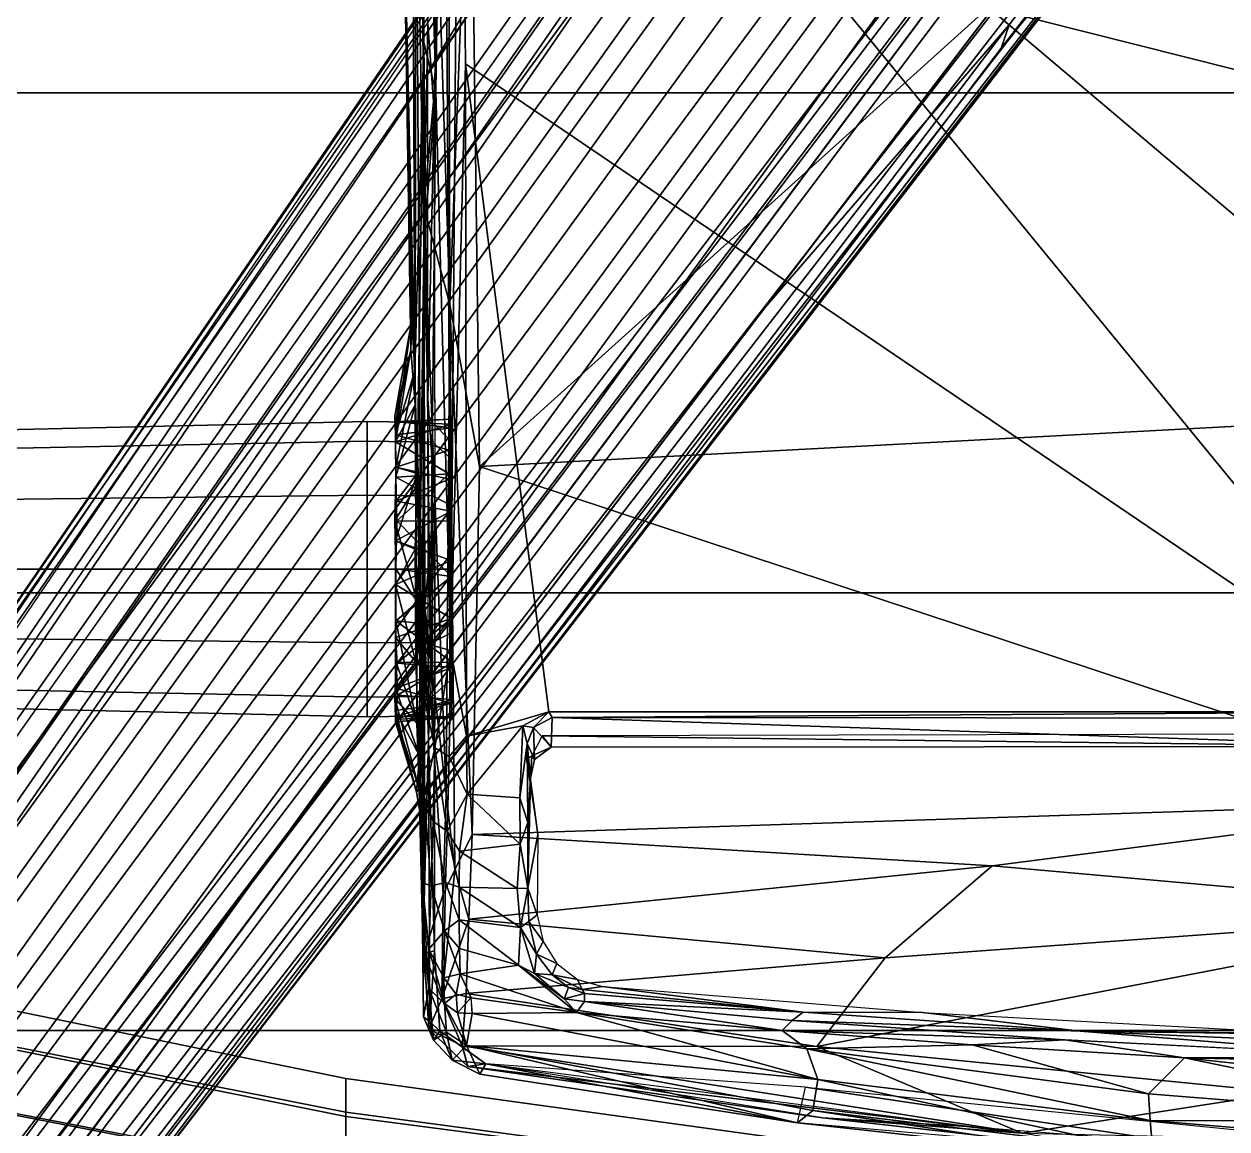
# Model space of a CAD drawing. Extents: x -14.5 to 14.5, y -12.2 to 16.5.
# Drawn here: x -5.251 to -1.763, y -7.666 to -4.463 of the extents above; entities that cross this region are included whole.
import ezdxf

# ---------------------------------------------------------------- set-up
doc = ezdxf.new("R2010")
doc.units = 0
doc.header["$MEASUREMENT"] = 0
for name, color, linetype in [('BASE', 253, 'Continuous'), ('FABRIC', 80, 'Continuous'), ('SEAT-CHASSIS', 253, 'Continuous'), ('SEAT-FRAME', 253, 'Continuous')]:
    doc.layers.add(name, color=color, linetype=linetype)

msp = doc.modelspace()

# ---------------------------------------------------------------- linework, layer by layer
at = {"layer": 'BASE'}
for points in [[(-1.0713, -0.9806, 4.4404), (-7.8863, -10.4, 3.356), (-8.0242, -10.3827, 3.4417), (-1.1035, -0.9263, 4.5663)], [(-1.4306, -1.2019, 6.0103), (-1.1035, -0.9263, 4.5663), (-8.0242, -10.3827, 3.4417), (-6.5103, -8.5689, 4.2331)], [(-1.0713, -0.9806, 4.4404), (-1.004, -1.0816, 4.3723), (-7.7665, -10.4674, 3.3008), (-7.8863, -10.4, 3.356)], [(-0.8612, -1.1854, 4.3723), (-7.6639, -10.5484, 3.2861), (-7.7665, -10.4674, 3.3008), (-1.004, -1.0816, 4.3723)], [(-0.7184, -1.2891, 4.3723), (-7.5551, -10.621, 3.3008), (-7.6639, -10.5484, 3.2861), (-0.8612, -1.1854, 4.3723)], [(-1.4306, -1.2019, 6.0103), (-6.5103, -8.5689, 4.2331), (-6.554, -8.5666, 4.4356), (-1.5016, -1.2777, 6.2321)], [(-1.8033, -1.2577, 6.9168), (-8.3773, -10.9296, 4.4664), (-8.5862, -11.3984, 4.3934), (-1.6116, -1.3749, 7.0339)], [(-1.8033, -1.2577, 6.9168), (-1.9215, -1.3628, 6.8442), (-7.3527, -9.343, 4.8039), (-8.3773, -10.9296, 4.4664)], [(-0.7184, -1.2891, 4.3723), (-0.6016, -1.3219, 4.4404), (-7.454, -10.7141, 3.356), (-7.5551, -10.621, 3.3008)], [(-1.5461, -1.2589, 6.3732), (-6.606, -8.5492, 4.5612), (-6.6624, -8.4919, 4.6754), (-1.5734, -1.2976, 6.5155)], [(-1.5461, -1.2589, 6.3732), (-1.5016, -1.2777, 6.2321), (-6.554, -8.5666, 4.4356), (-6.606, -8.5492, 4.5612)], [(-0.54, -1.3357, 4.5663), (-7.395, -10.8399, 3.4417), (-7.454, -10.7141, 3.356), (-0.6016, -1.3219, 4.4404)], [(-6.4054, -7.7944, 5.0656), (-6.8478, -8.4865, 4.9419), (-1.9777, -1.3274, 6.7435), (-1.979, -1.3216, 6.6973)], [(-6.4054, -7.7944, 5.0656), (-1.979, -1.3216, 6.6973), (-2.6809, -2.3603, 6.4086), (-6.4739, -7.8936, 4.9632)], [(-1.8374, -1.3637, 6.5461), (-1.6435, -1.3096, 6.5345), (-5.9337, -7.4215, 4.9948), (-6.3095, -7.8221, 4.902)], [(-1.5734, -1.2976, 6.5155), (-5.8431, -7.3336, 4.9717), (-5.9337, -7.4215, 4.9948), (-1.6435, -1.3096, 6.5345)], [(-0.54, -1.3357, 4.5663), (-0.701, -1.732, 6.0103), (-6.1377, -8.8396, 4.2331), (-7.395, -10.8399, 3.4417)], [(-1.9649, -1.3424, 6.7906), (-6.9467, -8.6767, 4.925), (-7.3527, -9.343, 4.8039), (-1.9215, -1.3628, 6.8442)], [(-6.8478, -8.4865, 4.9419), (-1.9777, -1.3274, 6.7435), (-1.9649, -1.3424, 6.7906), (-6.9467, -8.6767, 4.925)], [(-1.8374, -1.3637, 6.5461), (-4.0734, -4.5929, 5.7241), (-3.5065, -3.6573, 5.9794), (-1.908, -1.3517, 6.5663)], [(-1.4545, -1.5802, 7.085), (-1.6116, -1.3749, 7.0339), (-8.5862, -11.3984, 4.3934), (-8.4755, -11.433, 4.4344)], [(-1.371, -1.6782, 7.0973), (-1.4545, -1.5802, 7.085), (-8.4755, -11.433, 4.4344), (-8.3759, -11.5274, 4.4405)], [(-8.3749, -11.5281, 4.4405), (-1.1724, -1.8225, 7.0973), (-1.371, -1.6782, 7.0973), (-8.3759, -11.5274, 4.4405)], [(-0.7511, -1.8229, 6.2321), (-6.122, -8.8804, 4.4356), (-6.1377, -8.8396, 4.2331), (-0.701, -1.732, 6.0103)], [(-8.3749, -11.5281, 4.4405), (-8.2543, -11.5937, 4.4344), (-1.0534, -1.8716, 7.085), (-1.1724, -1.8225, 7.0973)], [(-0.7511, -1.8229, 6.2321), (-0.7195, -1.8594, 6.3732), (-6.0894, -8.9245, 4.5612), (-6.122, -8.8804, 4.4356)], [(-8.2543, -11.5937, 4.4344), (-8.1873, -11.6883, 4.3934), (-0.8096, -1.9576, 7.0339), (-1.0534, -1.8716, 7.085)], [(-0.7479, -1.8974, 6.5155), (-6.0175, -8.9605, 4.6754), (-6.0894, -8.9245, 4.5612), (-0.7195, -1.8594, 6.3732)], [(-0.7376, -1.9678, 6.5345), (-5.2247, -7.9367, 4.9948), (-5.1691, -7.8233, 4.9717), (-0.7479, -1.8974, 6.5155)], [(-0.8096, -1.9576, 7.0339), (-8.1873, -11.6883, 4.3934), (-7.8059, -11.3448, 4.4664), (-0.6389, -2.1037, 6.9168)], [(-0.7376, -1.9678, 6.5345), (-0.7292, -2.1689, 6.5461), (-5.4895, -8.4178, 4.902), (-5.2247, -7.9367, 4.9948)], [(-7.8059, -11.3448, 4.4664), (-6.6136, -9.88, 4.8039), (-0.7023, -2.2485, 6.8442), (-0.6389, -2.1037, 6.9168)], [(-0.696, -2.2323, 6.5663), (-2.3947, -4.4651, 5.9794), (-3.1094, -5.2933, 5.7241), (-0.7292, -2.1689, 6.5461)], [(-2.4173, -4.533, 5.9865), (-2.3947, -4.4651, 5.9794), (-0.696, -2.2323, 6.5663), (-0.6554, -2.2651, 6.6204)], [(-0.7023, -2.2485, 6.8442), (-6.6136, -9.88, 4.8039), (-6.1054, -9.288, 4.925), (-0.6695, -2.2835, 6.7906)], [(-0.6415, -2.2657, 6.6449), (-2.0726, -4.1118, 6.1354), (-2.4173, -4.533, 5.9865), (-0.6554, -2.2651, 6.6204)], [(-0.6513, -2.2911, 6.7435), (-0.6695, -2.2835, 6.7906), (-6.1054, -9.288, 4.925), (-5.9551, -9.1351, 4.9419)], [(-0.6454, -2.2905, 6.6973), (-0.6513, -2.2911, 6.7435), (-5.9551, -9.1351, 4.9419), (-5.4335, -8.5005, 5.0656)], [(-5.5067, -8.5963, 4.9632), (-1.4164, -3.2791, 6.4086), (-0.6454, -2.2905, 6.6973), (-5.4335, -8.5005, 5.0656)], [(-3.5641, -3.6998, 5.9865), (-6.4739, -7.8936, 4.9632), (-2.6809, -2.3603, 6.4086), (-3.2701, -3.2418, 6.1354)], [(-2.0726, -4.1118, 6.1354), (-1.4164, -3.2791, 6.4086), (-5.5067, -8.5963, 4.9632), (-2.4173, -4.533, 5.9865)], [(-3.5065, -3.6573, 5.9794), (-6.4641, -7.9146, 4.9223), (-6.4739, -7.8936, 4.9632), (-3.5641, -3.6998, 5.9865)], [(-4.0734, -4.5929, 5.7241), (-6.3095, -7.8221, 4.902), (-6.4641, -7.9146, 4.9223), (-3.5065, -3.6573, 5.9794)], [(-2.3947, -4.4651, 5.9794), (-5.5297, -8.5934, 4.9223), (-5.4895, -8.4178, 4.902), (-3.1094, -5.2933, 5.7241)], [(-2.4173, -4.533, 5.9865), (-5.5067, -8.5963, 4.9632), (-5.5297, -8.5934, 4.9223), (-2.3947, -4.4651, 5.9794)]]:
    msp.add_3dface(points, dxfattribs=at)
at = {"layer": 'FABRIC'}
for points in [[(-9.075, -2.9726, 20.0998), (-8.9536, -4.662, 20.0455), (8.9536, -4.662, 20.0455), (9.075, -2.9726, 20.0998)], [(-8.7938, -6.1124, 19.8711), (8.7938, -6.1124, 19.8711), (8.9536, -4.662, 20.0455), (-8.9536, -4.662, 20.0455)], [(-8.7938, -6.1124, 19.8711), (-8.4298, -7.3808, 19.609), (8.4298, -7.3808, 19.609), (8.7938, -6.1124, 19.8711)], [(8.1447, -8.0319, 19.4433), (8.4298, -7.3808, 19.609), (-8.4298, -7.3808, 19.609), (-8.1447, -8.0319, 19.4433)]]:
    msp.add_3dface(points, dxfattribs=at)
at = {"layer": 'SEAT-CHASSIS'}
for points in [[(-3.9873, -3.057, 12.0567), (-0.7947, -2.5125, 12.055), (-1.1994, -6.4567, 12.0602)], [(-4.1275, -3.0118, 12.5201), (-4.1143, -2.8694, 12.1479), (-4.0918, -4.5154, 12.1448)], [(-4.103, -2.9644, 12.1219), (-4.0918, -4.5154, 12.1448), (-4.1143, -2.8694, 12.1479)], [(-4.0918, -4.5154, 12.1448), (-4.103, -2.9644, 12.1219), (-4.0573, -4.6589, 12.0915)], [(-4.103, -2.9644, 12.1219), (-4.076, -3.0181, 12.0901), (-4.0573, -4.6589, 12.0915)], [(-4.1275, -3.0118, 12.5201), (-4.1182, -5.4681, 12.7084), (-4.1503, -4.0646, 13.2715)], [(-4.0918, -4.5154, 12.1448), (-4.1182, -5.4681, 12.7084), (-4.1275, -3.0118, 12.5201)], [(-4.0617, -4.714, 14.3758), (-4.08, -4.4612, 14.4055), (-4.023, -3.0087, 14.5779)], [(-4.034, -3.0577, 12.0657), (-4.0573, -4.6589, 12.0915), (-4.076, -3.0181, 12.0901)], [(-4.0573, -4.6589, 12.0915), (-4.034, -3.0577, 12.0657), (-4.0138, -6.2789, 12.0663)], [(-4.034, -3.0577, 12.0657), (-3.988, -3.057, 12.0568), (-4.0138, -6.2789, 12.0663)], [(-4.0138, -6.2789, 12.0663), (-3.988, -3.057, 12.0568), (-3.9705, -4.5787, 12.0567)], [(-1.1994, -6.4567, 12.0602), (-3.9705, -4.5787, 12.0567), (-3.9873, -3.057, 12.0567)], [(-4.1165, -5.567, 13.6032), (-4.1149, -3.7727, 13.953), (-4.1503, -4.0646, 13.2715)], [(-4.1149, -3.7727, 13.953), (-4.1165, -5.567, 13.6032), (-4.1011, -5.9092, 13.832)], [(-4.1011, -5.9092, 13.832), (-4.0913, -5.1005, 14.2973), (-4.1149, -3.7727, 13.953)], [(-4.1503, -4.0646, 13.2715), (-4.1182, -5.4681, 12.7084), (-4.1267, -5.3208, 13.1021)], [(-4.1503, -4.0646, 13.2715), (-4.1267, -5.3208, 13.1021), (-4.1273, -5.3419, 13.2762)], [(-4.1503, -4.0646, 13.2715), (-4.1291, -5.4074, 13.3543), (-4.1165, -5.567, 13.6032)], [(-4.1273, -5.3421, 13.2773), (-4.1291, -5.4074, 13.3543), (-4.1503, -4.0646, 13.2715)], [(-4.08, -4.4612, 14.4055), (-4.0913, -5.1005, 14.2973), (-4.0806, -5.5482, 14.2179)], [(-4.0617, -4.714, 14.3758), (-4.0913, -5.1005, 14.2973), (-4.08, -4.4612, 14.4055)], [(-4.0918, -4.5154, 12.1448), (-4.1112, -5.7661, 12.4686), (-4.1182, -5.4681, 12.7084)], [(-4.1112, -5.7661, 12.4686), (-4.0918, -4.5154, 12.1448), (-4.09, -6.4207, 12.1662)], [(-4.0918, -4.5154, 12.1448), (-4.0573, -4.6589, 12.0915), (-4.0731, -6.2626, 12.11)], [(-4.0731, -6.2626, 12.11), (-4.09, -6.4207, 12.1662), (-4.0918, -4.5154, 12.1448)], [(-3.9705, -4.5787, 12.0567), (-3.9684, -6.5271, 12.0572), (-4.0138, -6.2789, 12.0663)], [(-1.1994, -6.4567, 12.0602), (-3.7297, -6.4572, 12.0606), (-3.9705, -4.5787, 12.0567)], [(-3.9705, -4.5787, 12.0567), (-3.7297, -6.4572, 12.0606), (-3.9684, -6.5271, 12.0572)], [(-4.0731, -6.2626, 12.11), (-4.0573, -4.6589, 12.0915), (-4.0138, -6.2789, 12.0663)], [(-4.0806, -5.5482, 14.2179), (-4.0913, -5.1005, 14.2973), (-4.0617, -4.714, 14.3758)], [(-4.0599, -5.8435, 14.1666), (-4.0806, -5.5482, 14.2179), (-4.0617, -4.714, 14.3758)], [(-4.0947, -6.0561, 14.1018), (-4.0913, -5.1005, 14.2973), (-4.1011, -5.9092, 13.832)], [(-4.1267, -5.3208, 13.1021), (-4.1754, -5.6002, 13.0847), (-4.1291, -5.4074, 13.3543)], [(-4.1267, -5.3208, 13.1021), (-4.1738, -5.6544, 12.8869), (-4.1754, -5.6002, 13.0847)], [(-4.1738, -5.6544, 12.8869), (-4.1267, -5.3208, 13.1021), (-4.1182, -5.4681, 12.7084)], [(-4.1273, -5.3421, 13.2773), (-4.1267, -5.3208, 13.1021), (-4.1291, -5.4074, 13.3543)], [(-4.1754, -5.6002, 13.0847), (-4.1743, -5.6171, 13.2142), (-4.1291, -5.4074, 13.3543)], [(-4.1743, -5.6171, 13.2142), (-4.1737, -5.6739, 13.3442), (-4.1291, -5.4074, 13.3543)], [(-4.1165, -5.567, 13.6032), (-4.1291, -5.4074, 13.3543), (-4.1737, -5.6739, 13.3442)], [(-4.1738, -5.6544, 12.8869), (-4.1182, -5.4681, 12.7084), (-4.1727, -5.7474, 12.7749)], [(-4.1182, -5.4681, 12.7084), (-4.1112, -5.7661, 12.4686), (-4.1727, -5.7474, 12.7749)], [(-4.1728, -5.7767, 13.4533), (-4.1165, -5.567, 13.6032), (-4.1737, -5.6739, 13.3442)], [(-4.1728, -5.7767, 13.4533), (-4.1158, -5.8079, 13.7172), (-4.1165, -5.567, 13.6032)], [(-4.1165, -5.567, 13.6032), (-4.1158, -5.8079, 13.7172), (-4.1011, -5.9092, 13.832)], [(-4.0783, -6.5358, 14.0071), (-4.0806, -5.5482, 14.2179), (-4.0599, -5.8435, 14.1666)], [(-4.1738, -5.6544, 12.8869), (-4.1695, -5.6156, 13.0057), (-4.1754, -5.6002, 13.0847)], [(-4.0123, -5.6228, 13.2135), (-4.1743, -5.6171, 13.2142), (-4.0128, -5.6082, 13.1019)], [(-4.0113, -5.6337, 12.9626), (-4.1695, -5.6156, 13.0057), (-4.1738, -5.6544, 12.8869)], [(-4.0113, -5.6337, 12.9626), (-4.0128, -5.6082, 13.1019), (-4.1695, -5.6156, 13.0057)], [(-4.1737, -5.6739, 13.3442), (-4.1743, -5.6171, 13.2142), (-4.0123, -5.6228, 13.2135)], [(-4.1738, -5.6544, 12.8869), (-4.0183, -5.6985, 12.8369), (-4.0113, -5.6337, 12.9626)], [(-4.1738, -5.6544, 12.8869), (-4.1727, -5.7474, 12.7749), (-4.0183, -5.6985, 12.8369)], [(-4.0183, -5.7672, 13.4377), (-4.1728, -5.7767, 13.4533), (-4.1737, -5.6739, 13.3442)], [(-4.1727, -5.7474, 12.7749), (-4.0183, -5.7826, 12.7541), (-4.0183, -5.6985, 12.8369)], [(-4.1727, -5.7474, 12.7749), (-4.1718, -5.8465, 12.7066), (-4.0183, -5.7826, 12.7541)], [(-4.1718, -5.8465, 12.7066), (-4.1727, -5.7474, 12.7749), (-4.1112, -5.7661, 12.4686)], [(-4.1728, -5.7767, 13.4533), (-4.1755, -5.9021, 13.5292), (-4.1158, -5.8079, 13.7172)], [(-4.1112, -5.7661, 12.4686), (-4.1743, -5.9614, 12.6683), (-4.1718, -5.8465, 12.7066)], [(-4.1165, -5.9851, 12.4553), (-4.1743, -5.9614, 12.6683), (-4.1112, -5.7661, 12.4686)], [(-4.1703, -5.9033, 13.5211), (-4.1728, -5.7767, 13.4533), (-4.0183, -5.7672, 13.4377)], [(-4.0128, -5.8754, 12.7015), (-4.0183, -5.7826, 12.7541), (-4.1718, -5.8465, 12.7066)], [(-4.1703, -5.9033, 13.5211), (-4.0183, -5.7672, 13.4377), (-4.0121, -5.9041, 13.5153)], [(-4.102, -6.2339, 12.3856), (-4.1165, -5.9851, 12.4553), (-4.1112, -5.7661, 12.4686)], [(-4.09, -6.4207, 12.1662), (-4.102, -6.2339, 12.3856), (-4.1112, -5.7661, 12.4686)], [(-4.1158, -5.8079, 13.7172), (-4.1755, -5.9021, 13.5292), (-4.1114, -6.1383, 13.7546)], [(-4.1158, -5.8079, 13.7172), (-4.1114, -6.1383, 13.7546), (-4.1011, -5.9092, 13.832)], [(-4.1743, -5.9614, 12.6683), (-4.0128, -5.8754, 12.7015), (-4.1718, -5.8465, 12.7066)], [(-4.0605, -7.1501, 13.8607), (-4.0599, -5.8435, 14.1666), (-4.0783, -6.5358, 14.0071)], [(-4.0123, -6.0178, 12.6705), (-4.0128, -5.8754, 12.7015), (-4.1743, -5.9614, 12.6683)], [(-4.1114, -6.1383, 13.7546), (-4.1755, -5.9021, 13.5292), (-4.1733, -6.0423, 13.5442)], [(-4.1703, -5.9033, 13.5211), (-4.0113, -6.0646, 13.5359), (-4.1733, -6.0423, 13.5442)], [(-4.1703, -5.9033, 13.5211), (-4.0121, -5.9041, 13.5153), (-4.0113, -6.0646, 13.5359)], [(-4.1011, -5.9092, 13.832), (-4.1114, -6.1383, 13.7546), (-4.098, -6.4407, 13.7359)], [(-4.098, -6.4407, 13.7359), (-4.0947, -6.0561, 14.1018), (-4.1011, -5.9092, 13.832)], [(-4.0123, -6.0178, 12.6705), (-4.1743, -5.9614, 12.6683), (-4.1738, -6.088, 12.6612)], [(-4.1165, -5.9851, 12.4553), (-4.1738, -6.088, 12.6612), (-4.1743, -5.9614, 12.6683)], [(-4.1165, -5.9851, 12.4553), (-4.1145, -6.3121, 12.4985), (-4.1738, -6.088, 12.6612)], [(-4.1165, -5.9851, 12.4553), (-4.102, -6.2339, 12.3856), (-4.1145, -6.3121, 12.4985)], [(-4.0112, -6.1867, 12.6943), (-4.0123, -6.0178, 12.6705), (-4.1738, -6.088, 12.6612)], [(-4.1725, -6.1931, 13.5184), (-4.1733, -6.0423, 13.5442), (-4.0113, -6.0646, 13.5359)], [(-4.1725, -6.1931, 13.5184), (-4.1114, -6.1383, 13.7546), (-4.1733, -6.0423, 13.5442)], [(-4.0113, -6.0646, 13.5359), (-4.0121, -6.2099, 13.5052), (-4.1725, -6.1931, 13.5184)], [(-4.0947, -6.0561, 14.1018), (-4.098, -6.4407, 13.7359), (-4.0945, -7.1528, 13.8268)], [(-4.0783, -6.5358, 14.0071), (-4.0947, -6.0561, 14.1018), (-4.0945, -7.1528, 13.8268)], [(-4.0112, -6.1867, 12.6943), (-4.1738, -6.088, 12.6612), (-4.1741, -6.2419, 12.7044)], [(-4.1741, -6.2419, 12.7044), (-4.1738, -6.088, 12.6612), (-4.1145, -6.3121, 12.4985)], [(-4.1119, -6.49, 13.586), (-4.1114, -6.1383, 13.7546), (-4.1725, -6.1931, 13.5184)], [(-4.1119, -6.49, 13.586), (-4.098, -6.4407, 13.7359), (-4.1114, -6.1383, 13.7546)], [(-4.0112, -6.1867, 12.6943), (-4.1741, -6.2419, 12.7044), (-4.1688, -6.3155, 12.7556)], [(-4.172, -6.3134, 13.4516), (-4.1725, -6.1931, 13.5184), (-4.0088, -6.3136, 13.4407)], [(-4.172, -6.3134, 13.4516), (-4.1119, -6.49, 13.586), (-4.1725, -6.1931, 13.5184)], [(-4.0121, -6.2099, 13.5052), (-4.0088, -6.3136, 13.4407), (-4.1725, -6.1931, 13.5184)], [(-4.0089, -6.3282, 12.7775), (-4.0112, -6.1867, 12.6943), (-4.1688, -6.3155, 12.7556)], [(-4.1145, -6.3121, 12.4985), (-4.1738, -6.3883, 12.822), (-4.1741, -6.2419, 12.7044)], [(-4.1741, -6.2419, 12.7044), (-4.1738, -6.3883, 12.822), (-4.1688, -6.3155, 12.7556)], [(-4.102, -6.2339, 12.3856), (-4.1044, -6.5842, 12.6666), (-4.1145, -6.3121, 12.4985)], [(-4.1044, -6.5842, 12.6666), (-4.102, -6.2339, 12.3856), (-4.091, -6.7012, 12.3155)], [(-4.09, -6.4207, 12.1662), (-4.091, -6.7012, 12.3155), (-4.102, -6.2339, 12.3856)], [(-4.09, -6.4207, 12.1662), (-4.0731, -6.2626, 12.11), (-4.0603, -6.5616, 12.1156)], [(-4.0138, -6.2789, 12.0663), (-4.0603, -6.5616, 12.1156), (-4.0731, -6.2626, 12.11)], [(-4.0138, -6.2789, 12.0663), (-4.0186, -6.5864, 12.0744), (-4.0603, -6.5616, 12.1156)], [(-4.0186, -6.5864, 12.0744), (-4.0138, -6.2789, 12.0663), (-3.9684, -6.5271, 12.0572)], [(-4.1119, -6.49, 13.586), (-4.172, -6.3134, 13.4516), (-4.1755, -6.417, 13.3496)], [(-4.1738, -6.3883, 12.822), (-4.1145, -6.3121, 12.4985), (-4.1044, -6.5842, 12.6666)], [(-4.0088, -6.3136, 13.4407), (-4.1685, -6.409, 13.3489), (-4.172, -6.3134, 13.4516)], [(-4.0088, -6.3136, 13.4407), (-4.0108, -6.4215, 13.3141), (-4.1685, -6.409, 13.3489)], [(-4.1738, -6.3883, 12.822), (-4.0089, -6.3282, 12.7775), (-4.1688, -6.3155, 12.7556)], [(-4.0122, -6.4316, 12.9104), (-4.0089, -6.3282, 12.7775), (-4.1738, -6.3883, 12.822)], [(-4.1049, -6.6801, 13.3438), (-4.1755, -6.417, 13.3496), (-4.1736, -6.4719, 13.2123)], [(-4.1049, -6.6801, 13.3438), (-4.1119, -6.49, 13.586), (-4.1755, -6.417, 13.3496)], [(-4.0122, -6.4316, 12.9104), (-4.1738, -6.3883, 12.822), (-4.1736, -6.4528, 12.9347)], [(-4.1044, -6.5842, 12.6666), (-4.1736, -6.4528, 12.9347), (-4.1738, -6.3883, 12.822)], [(-4.0108, -6.4215, 13.3141), (-4.1736, -6.4719, 13.2123), (-4.1685, -6.409, 13.3489)], [(-4.0086, -6.4736, 13.0594), (-4.0122, -6.4316, 12.9104), (-4.1737, -6.4785, 13.0205)], [(-4.1737, -6.4785, 13.0205), (-4.0122, -6.4316, 12.9104), (-4.1736, -6.4528, 12.9347)], [(-4.1133, -6.6895, 13.0102), (-4.1737, -6.4785, 13.0205), (-4.1736, -6.4528, 12.9347)], [(-4.0122, -6.4705, 13.1875), (-4.1736, -6.4719, 13.2123), (-4.0108, -6.4215, 13.3141)], [(-4.1044, -6.5842, 12.6666), (-4.1133, -6.6895, 13.0102), (-4.1736, -6.4528, 12.9347)], [(-4.1119, -6.49, 13.586), (-4.1049, -6.6801, 13.3438), (-4.098, -6.4407, 13.7359)], [(-4.1049, -6.6801, 13.3438), (-4.0952, -7.0874, 13.3157), (-4.098, -6.4407, 13.7359)], [(-4.0945, -7.1528, 13.8268), (-4.098, -6.4407, 13.7359), (-4.0952, -7.0874, 13.3157)], [(-4.0603, -6.5616, 12.1156), (-4.091, -6.7012, 12.3155), (-4.09, -6.4207, 12.1662)], [(-4.0086, -6.4736, 13.0594), (-4.1737, -6.4785, 13.0205), (-4.1736, -6.4855, 13.1044)], [(-4.1133, -6.6895, 13.0102), (-4.1736, -6.4855, 13.1044), (-4.1737, -6.4785, 13.0205)], [(-4.0122, -6.4705, 13.1875), (-4.0086, -6.4736, 13.0594), (-4.1736, -6.4855, 13.1044)], [(-4.1736, -6.4855, 13.1044), (-4.1736, -6.4719, 13.2123), (-4.0122, -6.4705, 13.1875)], [(-4.1736, -6.4719, 13.2123), (-4.1133, -6.6895, 13.0102), (-4.1049, -6.6801, 13.3438)], [(-4.1736, -6.4719, 13.2123), (-4.1736, -6.4855, 13.1044), (-4.1133, -6.6895, 13.0102)], [(-3.7297, -6.4572, 12.0606), (-3.805, -6.4978, 12.0563), (-3.9684, -6.5271, 12.0572)], [(-3.7297, -6.4572, 12.0606), (-3.7734, -6.502, 12.0743), (-3.805, -6.4978, 12.0563)], [(-3.7297, -6.4572, 12.0606), (-3.7194, -6.473, 12.083), (-3.7734, -6.502, 12.0743)], [(-3.7194, -6.473, 12.083), (-3.7224, -6.5593, 12.4862), (-3.7734, -6.502, 12.0743)], [(-3.7297, -6.4572, 12.0606), (-1.1994, -6.4567, 12.0602), (-3.7194, -6.473, 12.083)], [(-3.7194, -6.473, 12.083), (-1.2123, -6.5578, 12.4877), (-3.7224, -6.5593, 12.4862)], [(-1.1994, -6.4567, 12.0602), (-1.2062, -6.4753, 12.0824), (-3.7194, -6.473, 12.083)], [(-1.2123, -6.5578, 12.4877), (-3.7194, -6.473, 12.083), (-1.2062, -6.4753, 12.0824)], [(-3.9659, -6.6952, 12.0716), (-3.9684, -6.5271, 12.0572), (-3.805, -6.4978, 12.0563)], [(-3.805, -6.4978, 12.0563), (-3.8133, -6.7067, 12.0736), (-3.9659, -6.6952, 12.0716)], [(-3.7916, -6.5487, 12.0787), (-3.8133, -6.7067, 12.0736), (-3.805, -6.4978, 12.0563)], [(-3.7916, -6.5487, 12.0787), (-3.805, -6.4978, 12.0563), (-3.7734, -6.502, 12.0743)], [(-3.7705, -6.5955, 12.4814), (-3.7916, -6.5487, 12.0787), (-3.7734, -6.502, 12.0743)], [(-3.7734, -6.502, 12.0743), (-3.7224, -6.5593, 12.4862), (-3.7705, -6.5955, 12.4814)], [(-1.2123, -6.5578, 12.4877), (-1.1718, -6.5204, 12.4966), (-3.7483, -6.5263, 12.4936)], [(-4.0746, -7.3552, 13.7946), (-4.0783, -6.5358, 14.0071), (-4.0945, -7.1528, 13.8268)], [(-4.0746, -7.3552, 13.7946), (-4.0605, -7.1501, 13.8607), (-4.0783, -6.5358, 14.0071)], [(-3.9659, -6.6952, 12.0716), (-4.0186, -6.5864, 12.0744), (-3.9684, -6.5271, 12.0572)], [(-3.7916, -6.5487, 12.0787), (-3.7903, -6.7775, 12.1146), (-3.8133, -6.7067, 12.0736)], [(-3.7903, -6.7775, 12.1146), (-3.7916, -6.5487, 12.0787), (-3.7826, -6.6495, 12.5004)], [(-3.7705, -6.5955, 12.4814), (-3.7826, -6.6495, 12.5004), (-3.7916, -6.5487, 12.0787)], [(-3.7789, -6.5848, 12.5046), (-3.7224, -6.5593, 12.4862), (-3.7483, -6.5263, 12.4936)], [(-3.7224, -6.5593, 12.4862), (-1.2123, -6.5578, 12.4877), (-3.7483, -6.5263, 12.4936)], [(-4.1044, -6.5842, 12.6666), (-4.0986, -6.7748, 12.9856), (-4.1133, -6.6895, 13.0102)], [(-4.0958, -6.9528, 12.648), (-4.0986, -6.7748, 12.9856), (-4.1044, -6.5842, 12.6666)], [(-4.0958, -6.9528, 12.648), (-4.1044, -6.5842, 12.6666), (-4.091, -6.7012, 12.3155)], [(-4.0645, -6.775, 12.1859), (-4.091, -6.7012, 12.3155), (-4.0603, -6.5616, 12.1156)], [(-4.0645, -6.775, 12.1859), (-4.0603, -6.5616, 12.1156), (-4.024, -6.8027, 12.1285)], [(-4.0603, -6.5616, 12.1156), (-4.0186, -6.5864, 12.0744), (-4.024, -6.8027, 12.1285)], [(-3.9659, -6.6952, 12.0716), (-4.024, -6.8027, 12.1285), (-4.0186, -6.5864, 12.0744)], [(-3.7886, -6.6107, 12.5563), (-3.7955, -6.586, 12.5335), (-3.7612, -6.8129, 13.6289)], [(-3.788, -6.5924, 12.527), (-3.7955, -6.586, 12.5335), (-3.7886, -6.6107, 12.5563)], [(-3.788, -6.5924, 12.527), (-3.7886, -6.6107, 12.5563), (-3.782, -6.6539, 12.531)], [(-3.7789, -6.5848, 12.5046), (-3.788, -6.5924, 12.527), (-3.7826, -6.6495, 12.5004)], [(-3.782, -6.6539, 12.531), (-3.7826, -6.6495, 12.5004), (-3.788, -6.5924, 12.527)], [(-3.7705, -6.5955, 12.4814), (-3.7789, -6.5848, 12.5046), (-3.7826, -6.6495, 12.5004)], [(-3.7789, -6.5848, 12.5046), (-3.7705, -6.5955, 12.4814), (-3.7224, -6.5593, 12.4862)], [(-3.7612, -6.8129, 13.6289), (-3.782, -6.6539, 12.5315), (-3.7886, -6.6107, 12.5563)], [(-3.7826, -6.6495, 12.5004), (-3.782, -6.6539, 12.5315), (-3.7903, -6.7775, 12.1146)], [(-3.7898, -6.968, 12.1921), (-3.7903, -6.7775, 12.1146), (-3.782, -6.6539, 12.5315)], [(-3.7612, -6.8129, 13.6289), (-3.7898, -6.968, 12.1921), (-3.782, -6.6539, 12.5315)], [(-4.1049, -6.6801, 13.3438), (-4.1133, -6.6895, 13.0102), (-4.0986, -6.7748, 12.9856)], [(-4.1049, -6.6801, 13.3438), (-4.0986, -6.7748, 12.9856), (-4.0952, -7.0874, 13.3157)], [(-3.9884, -6.861, 12.1308), (-4.024, -6.8027, 12.1285), (-3.9659, -6.6952, 12.0716)], [(-3.9659, -6.6952, 12.0716), (-3.8124, -6.8404, 12.11), (-3.9884, -6.861, 12.1308)], [(-3.8124, -6.8404, 12.11), (-3.9659, -6.6952, 12.0716), (-3.8133, -6.7067, 12.0736)], [(-4.091, -6.7012, 12.3155), (-4.0703, -6.9612, 12.3131), (-4.0958, -6.9528, 12.648)], [(-4.0703, -6.9612, 12.3131), (-4.091, -6.7012, 12.3155), (-4.0645, -6.775, 12.1859)], [(-3.7903, -6.7775, 12.1146), (-3.8124, -6.8404, 12.11), (-3.8133, -6.7067, 12.0736)], [(-4.0952, -7.0874, 13.3157), (-4.0986, -6.7748, 12.9856), (-4.0958, -6.9528, 12.648)], [(-4.0293, -6.9514, 12.212), (-4.0703, -6.9612, 12.3131), (-4.0645, -6.775, 12.1859)], [(-4.0645, -6.775, 12.1859), (-4.024, -6.8027, 12.1285), (-4.0293, -6.9514, 12.212)], [(-3.7903, -6.7775, 12.1146), (-3.7898, -6.968, 12.1921), (-3.8124, -6.8404, 12.11)], [(-4.0293, -6.9514, 12.212), (-4.024, -6.8027, 12.1285), (-3.9895, -6.9654, 12.1865)], [(-3.9884, -6.861, 12.1308), (-3.9895, -6.9654, 12.1865), (-4.024, -6.8027, 12.1285)], [(-3.7626, -7.0455, 13.5621), (-3.7898, -6.968, 12.1921), (-3.7612, -6.8129, 13.6289)], [(-3.9895, -6.9654, 12.1865), (-3.9884, -6.861, 12.1308), (-3.8211, -6.9689, 12.1675)], [(-3.9884, -6.861, 12.1308), (-3.8124, -6.8404, 12.11), (-3.8211, -6.9689, 12.1675)], [(-3.8211, -6.9689, 12.1675), (-3.8124, -6.8404, 12.11), (-3.7898, -6.968, 12.1921)], [(-4.0777, -7.2595, 12.9403), (-4.0952, -7.0874, 13.3157), (-4.0958, -6.9528, 12.648)], [(-4.0958, -6.9528, 12.648), (-4.0703, -6.9612, 12.3131), (-4.0768, -7.145, 12.547)], [(-4.0777, -7.2595, 12.9403), (-4.0958, -6.9528, 12.648), (-4.0768, -7.145, 12.547)], [(-4.0703, -6.9612, 12.3131), (-4.0317, -7.0919, 12.3269), (-4.0768, -7.145, 12.547)], [(-4.0703, -6.9612, 12.3131), (-4.0293, -6.9514, 12.212), (-4.0317, -7.0919, 12.3269)], [(-3.9893, -7.0597, 12.2546), (-4.0317, -7.0919, 12.3269), (-4.0293, -6.9514, 12.212)], [(-3.9895, -6.9654, 12.1865), (-3.9893, -7.0597, 12.2546), (-4.0293, -6.9514, 12.212)], [(-3.9895, -6.9654, 12.1865), (-3.8114, -7.0823, 12.246), (-3.9893, -7.0597, 12.2546)], [(-3.8114, -7.0823, 12.246), (-3.9895, -6.9654, 12.1865), (-3.8211, -6.9689, 12.1675)], [(-3.7898, -6.968, 12.1921), (-3.8114, -7.0823, 12.246), (-3.8211, -6.9689, 12.1675)], [(-3.787, -7.0648, 12.2683), (-3.8114, -7.0823, 12.246), (-3.7898, -6.968, 12.1921)], [(-3.7898, -6.968, 12.1921), (-3.7626, -7.0455, 13.5621), (-3.787, -7.0648, 12.2683)], [(-3.7626, -7.0455, 13.5621), (-3.7458, -7.1223, 13.5715), (-3.787, -7.0648, 12.2683)], [(-3.9884, -7.1435, 12.3344), (-4.0317, -7.0919, 12.3269), (-3.9893, -7.0597, 12.2546)], [(-3.8114, -7.0823, 12.246), (-3.8174, -7.1912, 12.3437), (-3.9893, -7.0597, 12.2546)], [(-3.9884, -7.1435, 12.3344), (-3.9893, -7.0597, 12.2546), (-3.8174, -7.1912, 12.3437)], [(-3.787, -7.0648, 12.2683), (-3.7653, -7.1593, 12.3589), (-3.8114, -7.0823, 12.246)], [(-3.7653, -7.1593, 12.3589), (-3.787, -7.0648, 12.2683), (-3.7458, -7.1223, 13.5715)], [(-4.0923, -7.3414, 13.776), (-4.0945, -7.1529, 13.8283), (-4.0952, -7.0874, 13.3157)], [(-4.0952, -7.0874, 13.3157), (-4.0777, -7.2595, 12.9403), (-4.0923, -7.3414, 13.776)], [(-4.0335, -7.2278, 12.5149), (-4.0768, -7.145, 12.547), (-4.0317, -7.0919, 12.3269)], [(-4.0317, -7.0919, 12.3269), (-3.9867, -7.2162, 12.4253), (-4.0335, -7.2278, 12.5149)], [(-3.9867, -7.2162, 12.4253), (-4.0317, -7.0919, 12.3269), (-3.9884, -7.1435, 12.3344)], [(-3.8174, -7.1912, 12.3437), (-3.8114, -7.0823, 12.246), (-3.7705, -7.2154, 12.3783)], [(-3.7705, -7.2154, 12.3783), (-3.8114, -7.0823, 12.246), (-3.7653, -7.1593, 12.3589)], [(-4.0318, -7.3024, 12.7007), (-4.0777, -7.2595, 12.9403), (-4.0768, -7.145, 12.547)], [(-4.0768, -7.145, 12.547), (-4.0335, -7.2278, 12.5149), (-4.0318, -7.3024, 12.7007)], [(-4.0746, -7.3552, 13.7946), (-4.0456, -7.3816, 13.7893), (-4.0605, -7.1501, 13.8607)], [(-3.9884, -7.1435, 12.3344), (-3.8174, -7.1912, 12.3437), (-3.9867, -7.2162, 12.4253)], [(-3.7458, -7.1223, 13.5715), (-3.7059, -7.1863, 13.5612), (-3.7653, -7.1593, 12.3589)], [(-4.0945, -7.1528, 13.8268), (-4.0923, -7.3414, 13.776), (-4.0746, -7.3552, 13.7946)], [(-3.7653, -7.1593, 12.3589), (-3.7195, -7.2192, 12.4397), (-3.7705, -7.2154, 12.3783)], [(-3.7059, -7.1863, 13.5612), (-3.7195, -7.2192, 12.4397), (-3.7653, -7.1593, 12.3589)], [(-3.9975, -7.2752, 12.5421), (-4.0335, -7.2278, 12.5149), (-3.9867, -7.2162, 12.4253)], [(-3.9545, -7.2864, 12.5263), (-3.9975, -7.2752, 12.5421), (-3.9867, -7.2162, 12.4253)], [(-3.9867, -7.2162, 12.4253), (-3.8174, -7.1912, 12.3437), (-3.6491, -7.3287, 12.5003)], [(-3.9545, -7.2864, 12.5263), (-3.9867, -7.2162, 12.4253), (-3.6491, -7.3287, 12.5003)], [(-3.6846, -7.2893, 12.4688), (-3.6491, -7.3287, 12.5003), (-3.8174, -7.1912, 12.3437)], [(-3.6846, -7.2893, 12.4688), (-3.8174, -7.1912, 12.3437), (-3.7705, -7.2154, 12.3783)], [(-3.6721, -7.2566, 12.4847), (-3.6846, -7.2893, 12.4688), (-3.7705, -7.2154, 12.3783)], [(-3.7705, -7.2154, 12.3783), (-3.7195, -7.2192, 12.4397), (-3.6721, -7.2566, 12.4847)], [(-3.7195, -7.2192, 12.4397), (-3.7059, -7.1863, 13.5612), (-3.6464, -7.2326, 13.5396)], [(-3.6324, -7.2623, 12.5369), (-3.7195, -7.2192, 12.4397), (-3.6464, -7.2326, 13.5396)], [(-3.7195, -7.2192, 12.4397), (-3.6324, -7.2623, 12.5369), (-3.6721, -7.2566, 12.4847)], [(-4.0335, -7.2278, 12.5149), (-3.9975, -7.2752, 12.5421), (-4.0318, -7.3024, 12.7007)], [(-3.5736, -7.2532, 13.5367), (-3.6324, -7.2623, 12.5369), (-3.6464, -7.2326, 13.5396)], [(-3.5736, -7.2532, 13.5367), (-2.9918, -7.3273, 12.4364), (-3.6324, -7.2623, 12.5369)], [(-2.9918, -7.3273, 12.4364), (-3.5736, -7.2532, 13.5367), (-2.6457, -7.3288, 13.5213)], [(-4.0777, -7.2595, 12.9403), (-4.0634, -7.4093, 13.7731), (-4.0923, -7.3414, 13.776)], [(-4.0777, -7.2595, 12.9403), (-4.0259, -7.3861, 13.1477), (-4.0634, -7.4093, 13.7731)], [(-4.0318, -7.3024, 12.7007), (-4.0259, -7.3861, 13.1477), (-4.0777, -7.2595, 12.9403)], [(-3.9942, -7.3298, 12.6802), (-4.0318, -7.3024, 12.7007), (-3.9975, -7.2752, 12.5421)], [(-3.9555, -7.2861, 12.5267), (-3.9942, -7.3298, 12.6802), (-3.9975, -7.2752, 12.5421)], [(-3.9942, -7.3298, 12.6802), (-3.9555, -7.2861, 12.5267), (-3.9512, -7.3317, 12.6326)], [(-3.6491, -7.3287, 12.5003), (-3.9512, -7.3317, 12.6326), (-3.9545, -7.2864, 12.5263)], [(-3.6721, -7.2566, 12.4847), (-3.6259, -7.2732, 12.5082), (-3.6846, -7.2893, 12.4688)], [(-3.6259, -7.2732, 12.5082), (-3.6255, -7.2967, 12.4955), (-3.6846, -7.2893, 12.4688)], [(-3.6846, -7.2893, 12.4688), (-3.6255, -7.2967, 12.4955), (-3.6491, -7.3287, 12.5003)], [(-3.6259, -7.2732, 12.5082), (-3.6721, -7.2566, 12.4847), (-3.6324, -7.2623, 12.5369)], [(-3.6259, -7.2732, 12.5082), (-3.6324, -7.2623, 12.5369), (-2.9918, -7.3273, 12.4364)], [(-3.6255, -7.2967, 12.4955), (-3.6259, -7.2732, 12.5082), (-2.9918, -7.3273, 12.4364)], [(-4.0318, -7.3024, 12.7007), (-3.9942, -7.3298, 12.6802), (-3.9683, -7.4247, 13.1316)], [(-4.0259, -7.3861, 13.1477), (-4.0318, -7.3024, 12.7007), (-3.9683, -7.4247, 13.1316)], [(-3.0526, -7.3808, 12.4271), (-3.6491, -7.3287, 12.5003), (-3.6255, -7.2967, 12.4955)], [(-3.6255, -7.2967, 12.4955), (-3.0232, -7.3517, 12.4205), (-3.0526, -7.3808, 12.4271)], [(-3.6255, -7.2967, 12.4955), (-2.9918, -7.3273, 12.4364), (-3.0232, -7.3517, 12.4205)], [(-4.0746, -7.3552, 13.7946), (-4.0923, -7.3414, 13.776), (-4.0634, -7.4093, 13.7731)], [(-4.0456, -7.3816, 13.7893), (-4.0746, -7.3552, 13.7946), (-4.0634, -7.4093, 13.7731)], [(-3.9512, -7.3317, 12.6326), (-3.9683, -7.4247, 13.1316), (-3.9942, -7.3298, 12.6802)], [(-2.949, -7.5232, 12.6827), (-3.9683, -7.4247, 13.1316), (-3.9512, -7.3317, 12.6326)], [(-3.6491, -7.3287, 12.5003), (-2.949, -7.5232, 12.6827), (-3.9512, -7.3317, 12.6326)], [(-3.6491, -7.3287, 12.5003), (-2.9811, -7.4343, 12.4886), (-2.949, -7.5232, 12.6827)], [(-3.0526, -7.3808, 12.4271), (-2.9811, -7.4343, 12.4886), (-3.6491, -7.3287, 12.5003)], [(-2.2333, -7.4083, 12.3552), (-3.0526, -7.3808, 12.4271), (-3.0232, -7.3517, 12.4205)], [(-3.0232, -7.3517, 12.4205), (-2.9918, -7.3273, 12.4364), (-2.188, -7.3828, 12.3717)], [(-2.9918, -7.3273, 12.4364), (-2.6457, -7.3288, 13.5213), (-2.188, -7.3828, 12.3717)], [(-2.6457, -7.3288, 13.5213), (-1.534, -7.3895, 13.5096), (-2.188, -7.3828, 12.3717)], [(-4.0634, -7.4093, 13.7731), (-4.0097, -7.4668, 13.7591), (-4.0456, -7.3816, 13.7893)], [(-4.0097, -7.4668, 13.7591), (-4.0634, -7.4093, 13.7731), (-4.0259, -7.3861, 13.1477)], [(-3.9116, -7.4777, 13.77), (-4.0456, -7.3816, 13.7893), (-4.0097, -7.4668, 13.7591)], [(-4.0097, -7.4668, 13.7591), (-4.0259, -7.3861, 13.1477), (-3.9683, -7.4247, 13.1316)], [(-3.0526, -7.3808, 12.4271), (-2.2333, -7.4083, 12.3552), (-2.502, -7.4228, 12.3792)], [(-2.502, -7.4228, 12.3792), (-2.9811, -7.4343, 12.4886), (-3.0526, -7.3808, 12.4271)], [(-2.188, -7.3828, 12.3717), (-1.2538, -7.3951, 13.3347), (-1.2797, -7.4235, 12.3353)], [(-1.2538, -7.3951, 13.3347), (-2.188, -7.3828, 12.3717), (-1.534, -7.3895, 13.5096)], [(-2.188, -7.3828, 12.3717), (-1.2797, -7.4235, 12.3353), (-1.2772, -7.4566, 12.3115)], [(-3.9683, -7.4247, 13.1316), (-3.9294, -7.5074, 13.7416), (-4.0097, -7.4668, 13.7591)], [(-2.964, -7.613, 13.2637), (-3.9683, -7.4247, 13.1316), (-2.949, -7.5232, 12.6827)], [(-3.0083, -7.6486, 13.693), (-3.9294, -7.5074, 13.7416), (-3.9683, -7.4247, 13.1316)], [(-2.964, -7.613, 13.2637), (-3.0083, -7.6486, 13.693), (-3.9683, -7.4247, 13.1316)], [(-1.9903, -7.5648, 12.5033), (-2.9811, -7.4343, 12.4886), (-2.502, -7.4228, 12.3792)], [(-1.886, -7.4603, 12.3435), (-2.502, -7.4228, 12.3792), (-2.2333, -7.4083, 12.3552)], [(-2.502, -7.4228, 12.3792), (-1.886, -7.4603, 12.3435), (-1.9903, -7.5648, 12.5033)], [(-2.2333, -7.4083, 12.3552), (-1.2772, -7.4566, 12.3115), (-1.886, -7.4603, 12.3435)], [(-1.9851, -7.6418, 12.6811), (-2.949, -7.5232, 12.6827), (-2.9811, -7.4343, 12.4886)], [(-2.9811, -7.4343, 12.4886), (-1.9903, -7.5648, 12.5033), (-1.9851, -7.6418, 12.6811)], [(-1.886, -7.4603, 12.3435), (-0.996, -7.6436, 12.5128), (-1.9903, -7.5648, 12.5033)], [(-1.2772, -7.4566, 12.3115), (-1.232, -7.4746, 12.3086), (-1.886, -7.4603, 12.3435)], [(-1.886, -7.4603, 12.3435), (-1.232, -7.4746, 12.3086), (-0.9963, -7.5566, 12.3828)], [(-1.886, -7.4603, 12.3435), (-0.9963, -7.5566, 12.3828), (-0.996, -7.6436, 12.5128)], [(-3.9294, -7.5074, 13.7416), (-3.9116, -7.4777, 13.77), (-4.0097, -7.4668, 13.7591)], [(-3.9294, -7.5074, 13.7416), (-3.0083, -7.6486, 13.693), (-3.9116, -7.4777, 13.77)], [(-3.0083, -7.6486, 13.693), (-2.9853, -7.5452, 13.7383), (-3.9116, -7.4777, 13.77)], [(-2.949, -7.5232, 12.6827), (-1.9781, -7.7314, 13.2839), (-2.964, -7.613, 13.2637)], [(-1.9851, -7.6418, 12.6811), (-1.9781, -7.7314, 13.2839), (-2.949, -7.5232, 12.6827)], [(-3.0083, -7.6486, 13.693), (-2.9853, -7.5452, 13.7383), (-1.2579, -7.8014, 13.6141)], [(-2.9853, -7.5452, 13.7383), (-1.3025, -7.7112, 13.6657), (-1.2579, -7.8014, 13.6141)], [(-1.9851, -7.6418, 12.6811), (-1.9903, -7.5648, 12.5033), (-0.996, -7.6436, 12.5128)], [(-3.0083, -7.6486, 13.693), (-2.964, -7.613, 13.2637), (-1.9667, -7.7623, 13.6294)], [(-2.964, -7.613, 13.2637), (-1.9781, -7.7314, 13.2839), (-1.9667, -7.7623, 13.6294)], [(-1.9667, -7.7623, 13.6294), (-1.2579, -7.8014, 13.6141), (-3.0083, -7.6486, 13.693)], [(-0.9795, -7.726, 12.7152), (-1.9781, -7.7314, 13.2839), (-1.9851, -7.6418, 12.6811)], [(-0.996, -7.6436, 12.5128), (-0.9795, -7.726, 12.7152), (-1.9851, -7.6418, 12.6811)]]:
    msp.add_3dface(points, dxfattribs=at)
for points, invisible_edges in [([(-4.1149, -3.7727, 13.953), (-4.0913, -5.1005, 14.2973), (-4.0946, -4.4096, 14.4023)], 12), ([(-4.08, -4.4612, 14.4055), (-4.0946, -4.4096, 14.4023), (-4.0913, -5.1005, 14.2973)], 1), ([(-4.08, -4.4612, 14.4055), (-4.0946, -4.4096, 14.4023), (-4.0913, -5.1005, 14.2973)], 1), ([(-4.0806, -5.5482, 14.2179), (-4.0913, -5.1005, 14.2973), (-4.0947, -6.0561, 14.1018)], 12), ([(-4.0806, -5.5482, 14.2179), (-4.0947, -6.0561, 14.1018), (-4.0783, -6.5358, 14.0071)], 1), ([(-4.1754, -5.6002, 13.0847), (-4.0128, -5.6082, 13.1019), (-4.1743, -5.6171, 13.2142)], 1), ([(-4.0128, -5.6082, 13.1019), (-4.1754, -5.6002, 13.0847), (-4.1695, -5.6156, 13.0057)], 1), ([(-4.0123, -5.6228, 13.2135), (-4.0087, -5.6805, 13.3412), (-4.1737, -5.6739, 13.3442)], 2), ([(-4.0087, -5.6805, 13.3412), (-4.0183, -5.7672, 13.4377), (-4.1737, -5.6739, 13.3442)], 12), ([(-4.1755, -5.9021, 13.5292), (-4.1728, -5.7767, 13.4533), (-4.1703, -5.9033, 13.5211)], 12), ([(-4.1703, -5.9033, 13.5211), (-4.1733, -6.0423, 13.5442), (-4.1755, -5.9021, 13.5292)], 12), ([(-4.1685, -6.409, 13.3489), (-4.1755, -6.417, 13.3496), (-4.172, -6.3134, 13.4516)], 1), ([(-4.1755, -6.417, 13.3496), (-4.1685, -6.409, 13.3489), (-4.1736, -6.4719, 13.2123)], 1), ([(-3.0232, -7.3517, 12.4205), (-2.188, -7.3828, 12.3717), (-2.2333, -7.4083, 12.3552)], 2), ([(-1.2772, -7.4566, 12.3115), (-2.2333, -7.4083, 12.3552), (-2.188, -7.3828, 12.3717)], 2)]:
    msp.add_3dface(points, dxfattribs=dict(at, invisible_edges=invisible_edges))
at = {"layer": 'SEAT-FRAME'}
for points in [[(-4.0913, -4.992, 14.3595), (-4.0913, -4.992, 14.3595), (-4.0167, -5.2761, 14.9165), (-4.0925, -2.8776, 14.6151)], [(-4.0925, -2.8776, 14.6151), (-4.0925, -2.8776, 14.6151), (-4.0167, -5.2761, 14.9165), (-4.021, -3.3344, 15.1565)], [(-4.0618, -4.6664, 14.3846), (-4.0913, -4.992, 14.3595), (-4.0925, -2.8776, 14.6151), (-4.0227, -3.0287, 14.5768)], [(-3.9565, -3.6902, 15.1768), (-3.9565, -3.6902, 15.1768), (-4.021, -3.3344, 15.1565), (-4.0167, -5.2761, 14.9165)], [(-3.9303, -5.7462, 14.8862), (-3.9303, -5.7462, 14.8862), (-3.9565, -3.6902, 15.1768), (-4.0167, -5.2761, 14.9165)], [(-3.9565, -3.6902, 15.1768), (-3.9565, -3.6902, 15.1768), (-3.9303, -5.7462, 14.8862), (-2.4543, -4.4146, 15.1617)], [(-1.0273, -3.7766, 15.281), (-1.0273, -3.7766, 15.281), (-2.4543, -4.4146, 15.1617), (-1.0336, -4.7731, 15.1493)], [(-3.9303, -5.7462, 14.8862), (-3.9303, -5.7462, 14.8862), (-1.0604, -5.5929, 15.0032), (-2.4543, -4.4146, 15.1617)], [(-1.0336, -4.7731, 15.1493), (-1.0336, -4.7731, 15.1493), (-2.4543, -4.4146, 15.1617), (-1.0604, -5.5929, 15.0032)], [(-4.0618, -4.6664, 14.3846), (-4.0599, -5.8435, 14.1666), (-4.0885, -6.1505, 14.1249), (-4.0913, -4.992, 14.3595)], [(-4.0885, -6.1505, 14.1249), (-4.0885, -6.1505, 14.1249), (-4.0271, -6.696, 14.5784), (-4.0913, -4.992, 14.3595)], [(-4.0913, -4.992, 14.3595), (-4.0913, -4.992, 14.3595), (-4.0271, -6.696, 14.5784), (-4.0167, -5.2761, 14.9165)], [(-4.0271, -6.696, 14.5784), (-4.0271, -6.696, 14.5784), (-4.0019, -6.9151, 14.5748), (-4.0167, -5.2761, 14.9165)], [(-4.0019, -6.9151, 14.5748), (-4.0019, -6.9151, 14.5748), (-3.9512, -6.8127, 14.6475), (-4.0167, -5.2761, 14.9165)], [(-4.0167, -5.2761, 14.9165), (-4.0167, -5.2761, 14.9165), (-3.9512, -6.8127, 14.6475), (-3.9303, -5.7462, 14.8862)], [(-7.1604, -5.6818, 13.1008), (-7.1604, -5.7302, 13.2816), (-4.2562, -5.6723, 13.315), (-4.2562, -5.6149, 13.1008)], [(-7.1604, -5.7302, 12.9201), (-7.1604, -5.6818, 13.1008), (-4.2562, -5.6149, 13.1008), (-4.2562, -5.6723, 12.8867)], [(-4.2562, -5.6149, 13.1008), (-4.2562, -5.6723, 13.315), (-4.0666, -5.6752, 13.3134), (-4.0666, -5.6182, 13.1008)], [(-4.2562, -5.6723, 12.8867), (-4.2562, -5.6149, 13.1008), (-4.0666, -5.6182, 13.1008), (-4.0666, -5.6752, 12.8883)], [(-0.9936, -6.7172, 14.7727), (-0.9936, -6.7172, 14.7727), (-1.0604, -5.5929, 15.0032), (-3.9303, -5.7462, 14.8862)], [(-4.0666, -5.6182, 13.1008), (-4.0666, -5.6752, 13.3134), (-4.0159, -5.7195, 13.2877), (-4.0159, -5.6694, 13.1008)], [(-4.0666, -5.6752, 12.8883), (-4.0666, -5.6182, 13.1008), (-4.0159, -5.6694, 13.1008), (-4.0159, -5.7195, 12.9139)], [(-7.1604, -5.7302, 13.2816), (-7.1604, -5.8625, 13.4139), (-4.2562, -5.8291, 13.4718), (-4.2562, -5.6723, 13.315)], [(-7.1604, -5.8625, 12.7878), (-7.1604, -5.7302, 12.9201), (-4.2562, -5.6723, 12.8867), (-4.2562, -5.8291, 12.7299)], [(-4.2562, -5.6723, 13.315), (-4.2562, -5.8291, 13.4718), (-4.0666, -5.8307, 13.4689), (-4.0666, -5.6752, 13.3134)], [(-4.2562, -5.8291, 12.7299), (-4.2562, -5.6723, 12.8867), (-4.0666, -5.6752, 12.8883), (-4.0666, -5.8307, 12.7327)], [(-4.0666, -5.6752, 13.3134), (-4.0666, -5.8307, 13.4689), (-4.0159, -5.8564, 13.4246), (-4.0159, -5.7195, 13.2877)], [(-4.0666, -5.8307, 12.7327), (-4.0666, -5.6752, 12.8883), (-4.0159, -5.7195, 12.9139), (-4.0159, -5.8564, 12.7771)], [(-3.9512, -6.8127, 14.6475), (-3.9512, -6.8127, 14.6475), (-0.9936, -6.7172, 14.7727), (-3.9303, -5.7462, 14.8862)], [(-7.1604, -5.8625, 13.4139), (-7.1604, -6.0433, 13.4623), (-4.2562, -6.0433, 13.5292), (-4.2562, -5.8291, 13.4718)], [(-7.1604, -6.0433, 12.7393), (-7.1604, -5.8625, 12.7878), (-4.2562, -5.8291, 12.7299), (-4.2562, -6.0433, 12.6725)], [(-4.2562, -5.8291, 13.4718), (-4.2562, -6.0433, 13.5292), (-4.0666, -6.0433, 13.5259), (-4.0666, -5.8307, 13.4689)], [(-4.2562, -6.0433, 12.6725), (-4.2562, -5.8291, 12.7299), (-4.0666, -5.8307, 12.7327), (-4.0666, -6.0433, 12.6758)], [(-4.0605, -7.1501, 13.8607), (-4.0903, -7.1565, 13.887), (-4.0885, -6.1505, 14.1249), (-4.0599, -5.8435, 14.1666)], [(-4.0666, -5.8307, 13.4689), (-4.0666, -6.0433, 13.5259), (-4.0159, -6.0433, 13.4747), (-4.0159, -5.8564, 13.4246)], [(-4.0666, -6.0433, 12.6758), (-4.0666, -5.8307, 12.7327), (-4.0159, -5.8564, 12.7771), (-4.0159, -6.0433, 12.727)], [(-7.1604, -6.0433, 13.4623), (-7.1604, -6.224, 13.4139), (-4.2562, -6.2574, 13.4718), (-4.2562, -6.0433, 13.5292)], [(-7.1604, -6.224, 12.7878), (-7.1604, -6.0433, 12.7393), (-4.2562, -6.0433, 12.6725), (-4.2562, -6.2574, 12.7299)], [(-4.2562, -6.0433, 13.5292), (-4.2562, -6.2574, 13.4718), (-4.0666, -6.2558, 13.4689), (-4.0666, -6.0433, 13.5259)], [(-4.2562, -6.2574, 12.7299), (-4.2562, -6.0433, 12.6725), (-4.0666, -6.0433, 12.6758), (-4.0666, -6.2558, 12.7327)], [(-4.0666, -6.0433, 13.5259), (-4.0666, -6.2558, 13.4689), (-4.0159, -6.2302, 13.4246), (-4.0159, -6.0433, 13.4747)], [(-4.0666, -6.2558, 12.7327), (-4.0666, -6.0433, 12.6758), (-4.0159, -6.0433, 12.727), (-4.0159, -6.2302, 12.7771)], [(-4.0903, -7.1565, 13.887), (-4.0903, -7.1565, 13.887), (-4.036, -6.9853, 14.4311), (-4.0885, -6.1505, 14.1249)], [(-4.036, -6.9853, 14.4311), (-4.036, -6.9853, 14.4311), (-4.0271, -6.696, 14.5784), (-4.0885, -6.1505, 14.1249)], [(-7.1604, -6.224, 13.4139), (-7.1604, -6.3563, 13.2816), (-4.2562, -6.4142, 13.315), (-4.2562, -6.2574, 13.4718)], [(-7.1604, -6.3563, 12.9201), (-7.1604, -6.224, 12.7878), (-4.2562, -6.2574, 12.7299), (-4.2562, -6.4142, 12.8867)], [(-4.0666, -6.2558, 13.4689), (-4.0666, -6.4114, 13.3134), (-4.0159, -6.367, 13.2877), (-4.0159, -6.2302, 13.4246)], [(-4.0666, -6.4114, 12.8883), (-4.0666, -6.2558, 12.7327), (-4.0159, -6.2302, 12.7771), (-4.0159, -6.367, 12.9139)], [(-4.2562, -6.2574, 13.4718), (-4.2562, -6.4142, 13.315), (-4.0666, -6.4114, 13.3134), (-4.0666, -6.2558, 13.4689)], [(-4.2562, -6.4142, 12.8867), (-4.2562, -6.2574, 12.7299), (-4.0666, -6.2558, 12.7327), (-4.0666, -6.4114, 12.8883)], [(-7.1604, -6.3563, 13.2816), (-7.1604, -6.4048, 13.1008), (-4.2562, -6.4716, 13.1008), (-4.2562, -6.4142, 13.315)], [(-7.1604, -6.4048, 13.1008), (-7.1604, -6.3563, 12.9201), (-4.2562, -6.4142, 12.8867), (-4.2562, -6.4716, 13.1008)], [(-4.0666, -6.4114, 13.3134), (-4.0666, -6.4683, 13.1008), (-4.0159, -6.4171, 13.1008), (-4.0159, -6.367, 13.2877)], [(-4.0666, -6.4683, 13.1008), (-4.0666, -6.4114, 12.8883), (-4.0159, -6.367, 12.9139), (-4.0159, -6.4171, 13.1008)], [(-4.2562, -6.4142, 13.315), (-4.2562, -6.4716, 13.1008), (-4.0666, -6.4683, 13.1008), (-4.0666, -6.4114, 13.3134)], [(-4.2562, -6.4716, 13.1008), (-4.2562, -6.4142, 12.8867), (-4.0666, -6.4114, 12.8883), (-4.0666, -6.4683, 13.1008)], [(-4.036, -6.9853, 14.4311), (-4.036, -6.9853, 14.4311), (-4.0019, -6.9151, 14.5748), (-4.0271, -6.696, 14.5784)], [(-0.9936, -6.7172, 14.7727), (-0.9936, -6.7172, 14.7727), (-3.9512, -6.8127, 14.6475), (-2.444, -6.9036, 14.6902)], [(-0.9315, -7.0382, 14.6792), (-0.9315, -7.0382, 14.6792), (-0.9936, -6.7172, 14.7727), (-2.444, -6.9036, 14.6902)], [(-3.9512, -6.8127, 14.6475), (-3.9512, -6.8127, 14.6475), (-4.0019, -6.9151, 14.5748), (-3.9614, -7.0576, 14.5217)], [(-3.9512, -6.8127, 14.6475), (-3.9512, -6.8127, 14.6475), (-3.9614, -7.0576, 14.5217), (-2.444, -6.9036, 14.6902)], [(-2.7535, -7.17, 14.567), (-2.7535, -7.17, 14.567), (-2.444, -6.9036, 14.6902), (-3.9614, -7.0576, 14.5217)], [(-2.444, -6.9036, 14.6902), (-2.444, -6.9036, 14.6902), (-2.7535, -7.17, 14.567), (-0.9315, -7.0382, 14.6792)], [(-4.0392, -7.2894, 14.1886), (-4.0392, -7.2894, 14.1886), (-3.9614, -7.0576, 14.5217), (-4.0019, -6.9151, 14.5748)], [(-4.0392, -7.2894, 14.1886), (-4.0392, -7.2894, 14.1886), (-4.0019, -6.9151, 14.5748), (-4.036, -6.9853, 14.4311)], [(-4.0392, -7.2894, 14.1886), (-4.0392, -7.2894, 14.1886), (-4.036, -6.9853, 14.4311), (-4.0903, -7.1565, 13.887)], [(-0.9315, -7.0382, 14.6792), (-0.9315, -7.0382, 14.6792), (-2.9521, -7.4269, 14.351), (-1.5975, -7.561, 14.3579)], [(-2.9521, -7.4269, 14.351), (-2.9521, -7.4269, 14.351), (-0.9315, -7.0382, 14.6792), (-2.7535, -7.17, 14.567)], [(-3.9614, -7.0576, 14.5217), (-3.9614, -7.0576, 14.5217), (-4.0392, -7.2894, 14.1886), (-3.9689, -7.2736, 14.3163)], [(-2.7535, -7.17, 14.567), (-2.7535, -7.17, 14.567), (-3.9614, -7.0576, 14.5217), (-3.9689, -7.2736, 14.3163)], [(-4.0605, -7.1501, 13.8607), (-4.0456, -7.3816, 13.7893), (-4.0772, -7.3774, 13.8137), (-4.0903, -7.1565, 13.887)], [(-4.0772, -7.3774, 13.8137), (-4.0772, -7.3774, 13.8137), (-4.0392, -7.2894, 14.1886), (-4.0903, -7.1565, 13.887)], [(-2.7535, -7.17, 14.567), (-2.7535, -7.17, 14.567), (-3.9689, -7.2736, 14.3163), (-2.9521, -7.4269, 14.351)], [(-4.3175, -7.6174, 18.3379), (-4.3175, -7.5202, 18.1535), (-5.6752, -7.2423, 18.2701), (-5.6752, -7.35, 18.4485)], [(-5.6752, -7.2423, 18.2701), (-4.3175, -7.5202, 18.1535), (-4.3175, -7.6303, 18.0084), (-5.6752, -7.3562, 18.1175)], [(-4.0772, -7.3774, 13.8137), (-4.0772, -7.3774, 13.8137), (-3.9806, -7.4252, 14.0387), (-4.0392, -7.2894, 14.1886)], [(-3.9806, -7.4252, 14.0387), (-3.9806, -7.4252, 14.0387), (-3.9689, -7.2736, 14.3163), (-4.0392, -7.2894, 14.1886)], [(-2.9521, -7.4269, 14.351), (-2.9521, -7.4269, 14.351), (-3.9689, -7.2736, 14.3163), (-3.9806, -7.4252, 14.0387)], [(-4.3175, -7.8124, 18.4112), (-4.3175, -7.6174, 18.3379), (-5.6752, -7.35, 18.4485), (-5.6752, -7.549, 18.5103)], [(-5.6752, -7.3562, 18.1175), (-4.3175, -7.6303, 18.0084), (-4.3175, -7.8072, 18.0515), (-5.6752, -7.5438, 18.1506)], [(-3.9641, -7.4853, 13.8009), (-3.9641, -7.4853, 13.8009), (-3.9806, -7.4252, 14.0387), (-4.0772, -7.3774, 13.8137)], [(-3.9786, -7.4297, 13.7797), (-3.9641, -7.4853, 13.8009), (-4.0772, -7.3774, 13.8137), (-4.0456, -7.3816, 13.7893)], [(-2.9521, -7.4269, 14.351), (-2.9521, -7.4269, 14.351), (-3.9806, -7.4252, 14.0387), (-2.3566, -7.678, 14.0036)], [(-3.9641, -7.4853, 13.8009), (-3.9641, -7.4853, 13.8009), (-2.3566, -7.678, 14.0036), (-3.9806, -7.4252, 14.0387)], [(-3.9786, -7.4297, 13.7797), (-3.9116, -7.4777, 13.77), (-3.9641, -7.4853, 13.8009)], [(-2.3566, -7.678, 14.0036), (-2.3566, -7.678, 14.0036), (-1.5975, -7.561, 14.3579), (-2.9521, -7.4269, 14.351)], [(-2.4974, -7.6598, 13.6908), (-2.9355, -7.6342, 13.7254), (-3.9641, -7.4853, 13.8009), (-3.9116, -7.4777, 13.77)], [(-2.3566, -7.678, 14.0036), (-2.3566, -7.678, 14.0036), (-3.9641, -7.4853, 13.8009), (-2.9355, -7.6342, 13.7254)], [(-2.4974, -7.6598, 13.6908), (-2.4974, -7.6598, 13.6908), (-2.9355, -7.6342, 13.7254), (-3.9116, -7.4777, 13.77)], [(-1.9005, -7.9409, 18.1106), (-1.9005, -7.8537, 17.9354), (-4.3175, -7.5202, 18.1535), (-4.3175, -7.6174, 18.3379)], [(-4.3175, -7.5202, 18.1535), (-1.9005, -7.8537, 17.9354), (-1.9005, -7.946, 17.7842), (-4.3175, -7.6303, 18.0084)], [(-5.6718, -7.695, 18.19), (-5.6752, -7.5438, 18.1506), (-4.3175, -7.8072, 18.0515), (-4.3175, -7.9585, 18.0909)], [(-5.6694, -9.1043, 18.4327), (-4.3175, -9.4063, 18.2205), (-4.3175, -7.8124, 18.4112), (-5.6752, -7.549, 18.5103)], [(-1.5975, -7.561, 14.3579), (-1.5975, -7.561, 14.3579), (-2.3566, -7.678, 14.0036), (0, -7.7287, 14.1717)], [(-1.9005, -8.1258, 18.1747), (-1.9005, -7.9409, 18.1106), (-4.3175, -7.6174, 18.3379), (-4.3175, -7.8124, 18.4112)], [(-4.3175, -7.6303, 18.0084), (-1.9005, -7.946, 17.7842), (-1.9005, -8.1206, 17.8149), (-4.3175, -7.8072, 18.0515)], [(-2.9355, -7.6342, 13.7254), (-2.9355, -7.6342, 13.7254), (-2.0239, -7.736, 13.6758), (-2.3566, -7.678, 14.0036)], [(-2.4974, -7.6598, 13.6908), (-1.7751, -7.7171, 13.6605), (-2.0239, -7.736, 13.6758), (-2.9355, -7.6342, 13.7254)]]:
    msp.add_3dface(points, dxfattribs=at)

doc.saveas('drawing.dxf')
